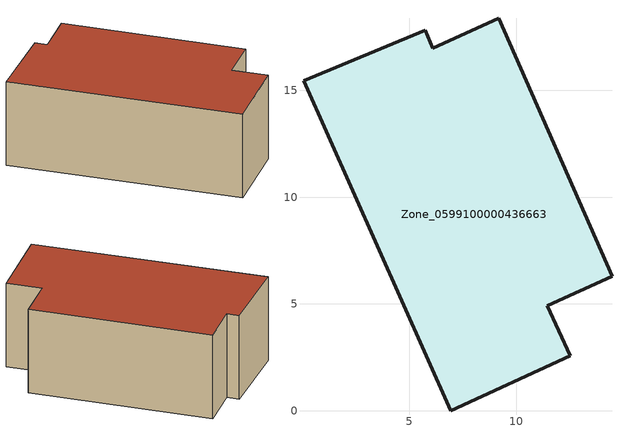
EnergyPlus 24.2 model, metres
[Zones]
Zone_0599100000436663
 floor ground (C_G): 6.09,16.99 9.18,18.38 14.49,6.3 11.46,4.9 12.53,2.57 6.95,0 0.04,15.45 5.73,17.81 z0
 wall outside (C_F): 0.04,15.45 6.95,0 12.53,2.57 11.46,4.9 14.49,6.3 9.18,18.38 6.09,16.99 5.73,17.81 0.04,15.45 z0:6.42
 roof outside (C_R): 6.09,16.99 5.73,17.81 0.04,15.45 6.95,0 12.53,2.57 11.46,4.9 14.49,6.3 9.18,18.38 z6.42
[BUILDING]
Pand.0599100000436663: North Axis=0; Terrain=City; Loads Convergence Tolerance Value=0.04; Temperature Convergence Tolerance Value=0.4; Solar Distribution=FullExterior; Maximum Number of Warmup Days=25; Minimum Number of Warmup Days=1
[Site:Location]
Rotterdam.The.Hague.AP_ZH_NLD Design_Conditions: Latitude=51.96; Longitude=4.45; Time Zone=1; Elevation=-4.5
[SITE:GROUNDTEMPERATURE:BUILDINGSURFACE]
18, 18, 18, 18, 18, 18, 18, 18, 18, 18, 18, 18
[MATERIAL] Thermal Absorptance=0.9; Solar Absorptance=0.7; Visible Absorptance=0.7
Name | Roughness | Thickness | Conductivity | Density | Specific Heat
G.D.2006-2014 | MediumSmooth | 0.15 | 0.06 | 540 | 1210
F.D.2006-2014 | Rough | 0.3 | 0.12 | 1920 | 840
R.D.2006-2014 | MediumRough | 0.2 | 0.08 | 1500 | 1000
[CONSTRUCTION]
C_G: G.D.2006-2014
C_F: F.D.2006-2014
C_R: R.D.2006-2014
[ZONE]
Zone_0599100000436663: Type=1; Multiplier=1; Ceiling Height=Autocalculate; Volume=Autocalculate; Floor Area=autocalculate; Part of Total Floor Area=Yes
[ZONEINFILTRATION:DESIGNFLOWRATE]
Infil_Zone_0599100000436663: Zone or ZoneList or Space or SpaceList=Zone_0599100000436663; Schedule=AlwaysOn; Design Flow Rate Calculation Method=Flow/Area; Flow Rate per Floor Area=0.0021; Constant Term Coefficient=1; Temperature Term Coefficient=0; Velocity Term Coefficient=0; Velocity Squared Term Coefficient=0
[HVACTEMPLATE:ZONE:IDEALLOADSAIRSYSTEM]
Zone_0599100000436663: Maximum Heating Supply Air Temperature=50; Minimum Cooling Supply Air Temperature=13; Maximum Heating Supply Air Humidity Ratio=0.0156; Minimum Cooling Supply Air Humidity Ratio=0.0077; Heating Limit=NoLimit; Cooling Limit=NoLimit; Dehumidification Control Type=ConstantSensibleHeatRatio; Cooling Sensible Heat Ratio=0.7; Dehumidification Setpoint=60; Humidification Control Type=None; Humidification Setpoint=30; Outdoor Air Method=None; Outdoor Air Flow Rate per Person=0.00944; Outdoor Air Flow Rate per Zone Floor Area=0; Outdoor Air Flow Rate per Zone=0; Demand Controlled Ventilation Type=None; Outdoor Air Economizer Type=NoEconomizer; Heat Recovery Type=None; Sensible Heat Recovery Effectiveness=0.7; Latent Heat Recovery Effectiveness=0.65
[ZONECONTROL:THERMOSTAT]
ThermostatControl_Zone_0599100000436663: Zone or ZoneList=Zone_0599100000436663; Control Type Schedule=DualSetpointControlType; Control 1=Thermostat_Zone_0599100000436663; Temperature Difference Between Cutout And Setpoint=0
[THERMOSTATSETPOINT:DUALSETPOINT]
Thermostat_Zone_0599100000436663: Heating Setpoint Temperature Schedule=HeatingSetpoint_Zone_0599100000436663; Cooling Setpoint Temperature Schedule=CoolingSetpoint_Zone_0599100000436663
[SCHEDULE:COMPACT]
HeatingSetpoint_Zone_0599100000436663: Through: 12/31, For: AllDays, Until: 24:00, 21
CoolingSetpoint_Zone_0599100000436663: Through: 12/31, For: AllDays, Until: 24:00, 24
DualSetpointControlType: Through: 12/31, For: AllDays, Until: 24:00, 4
AlwaysOn: Through: 12/31, For: AllDays, Until: 24:00, 1
